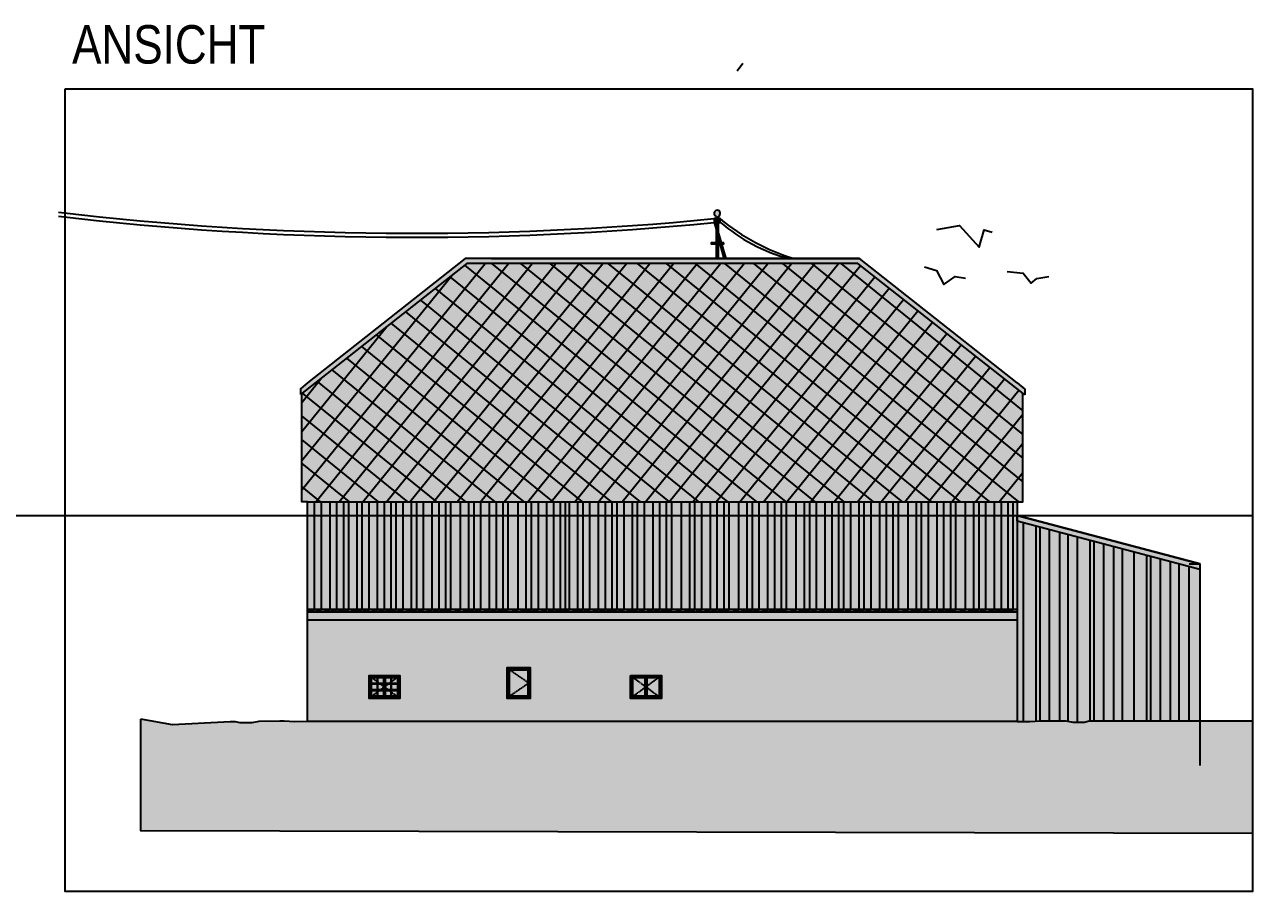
# Model space of a CAD drawing. Header units: metres. Extents: x 2773 to 296211, y -82189 to 61223.
# Drawn here: x 116883 to 148814, y -1969 to 20565 of the extents above; entities that cross this region are included whole.
import ezdxf

# ---------------------------------------------------------------- set-up
doc = ezdxf.new("R2010")
doc.units = ezdxf.units.M
doc.header["$LTSCALE"] = 0.5
doc.linetypes.add('ACAD_ISO03W100', pattern=[30, 12, -18])
doc.linetypes.add('DASHED2', pattern=[9.525, 6.35, -3.175])
doc.layers.add('-help', color=4, linetype='Continuous', plot=False)
doc.layers.add('KON_HL', color=4, linetype='Continuous', plot=False)
for name, color, linetype in [('-höhenlinien', 251, 'ACAD_ISO03W100'), ('AM_6', 7, 'Continuous'), ('KON_013', 3, 'Continuous'), ('KON_025', 1, 'Continuous'), ('KON_050', 5, 'Continuous'), ('KON_SCHRAFF', 1, 'Continuous'), ('KON_STRICHLINIE', 1, 'DASHED2'), ('schnitte', 250, 'Continuous')]:
    doc.layers.add(name, color=color, linetype=linetype)
doc.styles.add('Arial Narrow 3 skalliert', font='ARIALN.TTF', dxfattribs={"height": 3})

msp = doc.modelspace()

# ---------------------------------------------------------------- hatches: boundary and pattern name
at = {"layer": '-höhenlinien', "ltscale": 0.01, "true_color": 0xe8e8e8, "transparency": 33554536}
h = msp.add_hatch(color=254, dxfattribs=at)
h.dxf.hatch_style = 1
h.set_gradient(color1=(188, 182, 179), rotation=270)
h.paths.add_polyline_path([(148814.04, 2457), (144707.39, 2462.32), (144569.71, 2462.32), (144443.44, 2432.52), (144342.59, 2432.52), (144147.04, 2432.52), (143958.5, 2463.61), (143417.07, 2463.61), (143357.48, 2463.61), (143301.4, 2463.61), (143021.51, 2447.76), (142693.33, 2447.76), (124243.33, 2447.76), (123915.17, 2443.67), (123635.1, 2456.04), (123579.02, 2455.34), (123519.44, 2454.6), (122978.05, 2447.86), (122789.91, 2414.42), (122594.38, 2411.99), (122493.54, 2410.73), (122366.9, 2438.96), (122229.24, 2437.25), (120733, 2365.51), (119905.51, 2504.46), (119905.51, -394.91), (148814.04, -465.92)])
at = {"layer": 'KON_025', "true_color": 0x939598, "transparency": 33554607}
h = msp.add_hatch(color=252, dxfattribs=at)
h.dxf.hatch_style = 1
h.paths.add_polyline_path([(134926.85, 15581.24), (134926.85, 14888.48), (134864.27, 14888.48), (134864.27, 15579.38, -4.98700721)])
h.paths.add_polyline_path([(134735.68, 14888.48), (135063.41, 14888.48), (135063.41, 14864.6), (134735.68, 14864.6)])
h.paths.add_polyline_path([(134926.85, 15437.68), (134972.66, 15437.68), (134972.66, 15420.24), (134926.85, 15420.24)], flags=17)
h.paths.add_polyline_path([(134926.85, 15478.36), (134972.66, 15478.36), (134972.66, 15460.92), (134926.85, 15460.92)], flags=17)
h.paths.add_polyline_path([(134926.85, 15522.36), (134972.66, 15522.36), (134972.66, 15504.92), (134926.85, 15504.92)], flags=17)
h.paths.add_polyline_path([(134817.34, 15522.36), (134864.27, 15522.36), (134864.27, 15504.92), (134817.34, 15504.92)], flags=17)
h.paths.add_polyline_path([(134817.34, 15478.36), (134864.27, 15478.36), (134864.27, 15460.92), (134817.34, 15460.92)], flags=17)
h.paths.add_polyline_path([(134817.34, 15437.68), (134864.27, 15437.68), (134864.27, 15420.24), (134817.34, 15420.24)], flags=17)
h.paths.add_polyline_path([(134864.27, 14480.76), (134926.85, 14480.76), (134926.85, 14864.6), (134864.27, 14864.6)])
at = {"layer": 'KON_025', "true_color": 0x736c68, "transparency": 33554656}
h = msp.add_hatch(color=251, dxfattribs=at)
h.dxf.hatch_style = 1
h.paths.add_polyline_path([(134864.27, 14355.76), (134864.27, 14480.76), (138593.33, 14480.76), (142693.33, 11250.76), (142896.47, 11084.78), (142896.47, 10939.01), (138550, 14355.76)])
h.paths.add_polyline_path([(134864.27, 14480.76), (134864.27, 14355.76), (128386.65, 14355.76), (124055.18, 10947.64), (124055.18, 11093.41), (124243.33, 11250.76), (128343.33, 14480.76)])
h = msp.add_hatch(color=251, dxfattribs=at)
h.dxf.hatch_style = 1
h.paths.add_polyline_path([(135001.19, 14306.22), (134926.85, 14306.22), (134926.85, 14355.76), (138550, 14355.76), (142843.33, 10979.46), (142843.33, 8160.76), (134923.33, 8160.76), (124093.33, 8160.76), (124093.33, 10977.65), (128386.65, 14355.76), (134926.85, 14355.76), (134926.85, 14306.22), (135001.19, 14306.22), (135001.19, 13995.34)])
at = {"layer": 'KON_025', "transparency": 33554656}
h = msp.add_hatch(dxfattribs=at)
h.set_pattern_fill('NET', color=256, scale=150, angle=51)
h.set_pattern_definition([(51, (30211.23, 4e-12), (-370.1158, 299.7138), []), (141, (30211.23, 4e-12), (-299.7138, -370.1158), [])])
h.paths.add_polyline_path([(134926.85, 14306.22), (135001.19, 14306.22), (135001.19, 13995.34), (135001.19, 14306.22), (134926.85, 14306.22), (134926.85, 14355.76), (138550, 14355.76), (142843.33, 10979.46), (142843.33, 8160.76), (134923.33, 8160.76), (124093.33, 8160.76), (124093.33, 10977.65), (128386.65, 14355.76), (134926.85, 14355.76)])
at = {"layer": 'KON_025', "true_color": 0x636466, "transparency": 33554544}
h = msp.add_hatch(color=251, dxfattribs=at)
h.dxf.hatch_style = 1
h.paths.add_polyline_path([(142696.21, 8160.76), (124243.33, 8160.76), (124243.33, 7936.92), (142696.21, 7936.92)])
at = {"layer": 'KON_025', "true_color": 0x736c68, "transparency": 33554656}
h = msp.add_hatch(color=251, dxfattribs=at)
h.dxf.hatch_style = 1
h.paths.add_polyline_path([(142696.21, 7805), (142696.21, 7655), (147446.21, 6395.12), (147446.21, 6545.12)])
at = {"layer": 'KON_025', "true_color": 0x636466, "transparency": 33554544}
h = msp.add_hatch(color=251, dxfattribs=at)
h.dxf.hatch_style = 1
h.paths.add_polyline_path([(143021.51, 7568.72), (142696.21, 7655), (142696.21, 2447.76), (143021.51, 2447.76)])
h.paths.add_polyline_path([(143021.51, 7568.72), (143021.51, 7373.04), (147446.21, 6187.44), (147446.21, 6395.12)])
at = {"layer": 'KON_025', "true_color": 0xa48f7a, "transparency": 33554467}
h = msp.add_hatch(color=252, dxfattribs=at)
h.dxf.hatch_style = 1
h.paths.add_polyline_path([(142693.33, 2447.76), (142696.21, 4964.41), (142696.21, 5302.01), (124243.33, 5302.01), (124243.33, 4760.76), (124243.33, 2447.76)])
h.paths.add_polyline_path([(133443.33, 3047.76), (132643.33, 3047.76), (132643.33, 3647.76), (133443.33, 3647.76)], flags=16)
h.paths.add_polyline_path([(130032.3, 3047.76), (129432.3, 3047.76), (129432.3, 3847.76), (130032.3, 3847.76)], flags=16)
h.paths.add_polyline_path([(126643.33, 3047.76), (125843.33, 3047.76), (125843.33, 3647.76), (126643.33, 3647.76)], flags=16)
h.paths.add_polyline_path([(126613.33, 3072.86), (125870.95, 3072.86), (125870.95, 3621.03), (126613.33, 3621.03)], flags=0)
h.paths.add_polyline_path([(126583.33, 3107.76), (125903.33, 3107.76), (125903.33, 3587.76), (126583.33, 3587.76)], flags=0)
h.paths.add_polyline_path([(126049.2, 3447.53), (126069.2, 3447.53), (126069.2, 3587.76), (126049.2, 3587.76)], flags=0)
at = {"layer": 'KON_025', "true_color": 0x636466, "transparency": 33554544}
h = msp.add_hatch(color=251, dxfattribs=at)
h.dxf.hatch_style = 1
h.paths.add_polyline_path([(142696.21, 5302.01), (124243.33, 5302.01), (124243.33, 5078.18), (142696.21, 5078.18)])
at = {"layer": 'KON_SCHRAFF', "true_color": 0x826e59, "transparency": 33554562}
h = msp.add_hatch(color=47, dxfattribs=at)
h.dxf.hatch_style = 1
h.paths.add_polyline_path([(124426.21, 8160.76), (124243.33, 8160.76), (124243.33, 5360.76), (124426.21, 5360.76)])
h.paths.add_polyline_path([(124605.86, 5360.76), (124826.96, 5360.76), (124826.96, 8160.76), (124605.86, 8160.76)])
h.paths.add_polyline_path([(125312.66, 5360.76), (125529.15, 5360.76), (125529.15, 8160.76), (125312.66, 8160.76)])
h.paths.add_polyline_path([(125842.39, 8160.76), (125662.74, 8160.76), (125662.74, 5360.76), (125842.39, 5360.76)])
h.paths.add_polyline_path([(126243.14, 5360.76), (126418.18, 5360.76), (126418.18, 8160.76), (126243.14, 8160.76)])
h.paths.add_polyline_path([(126549.19, 5360.76), (126730.04, 5360.76), (126730.04, 8160.76), (126549.19, 8160.76)])
h.paths.add_polyline_path([(127835.56, 5360.76), (127966.57, 5360.76), (127966.57, 8160.76), (127835.56, 8160.76)])
h.paths.add_polyline_path([(128438.91, 8160.76), (128222.42, 8160.76), (128222.42, 5360.76), (128438.91, 5360.76)])
h.paths.add_polyline_path([(128572.5, 5360.76), (128752.15, 5360.76), (128752.15, 8160.76), (128572.5, 8160.76)])
h.paths.add_polyline_path([(127480.87, 8160.76), (127259.77, 8160.76), (127259.77, 5360.76), (127480.87, 5360.76)])
h.paths.add_polyline_path([(130064.88, 8160.76), (129931.29, 8160.76), (129931.29, 5360.76), (130064.88, 5360.76)])
h.paths.add_polyline_path([(129714.79, 8160.76), (129458.95, 8160.76), (129458.95, 5360.76), (129714.79, 5360.76)])
h.paths.add_polyline_path([(129327.94, 8160.76), (129152.9, 8160.76), (129152.9, 5360.76), (129327.94, 5360.76)])
h.paths.add_polyline_path([(130465.63, 5360.76), (130645.28, 5360.76), (130645.28, 8160.76), (130465.63, 8160.76)])
h.paths.add_polyline_path([(131273.67, 5360.76), (131407.26, 5360.76), (131407.26, 8160.76), (131273.67, 8160.76)])
h.paths.add_polyline_path([(131586.9, 5360.76), (131808.01, 5360.76), (131808.01, 8160.76), (131586.9, 8160.76)])
h.paths.add_polyline_path([(132474.55, 5360.76), (132691.05, 5360.76), (132691.05, 8160.76), (132474.55, 8160.76)])
h.paths.add_polyline_path([(132824.64, 5360.76), (133004.28, 5360.76), (133004.28, 8160.76), (132824.64, 8160.76)])
h.paths.add_polyline_path([(132293.71, 8160.76), (132162.7, 8160.76), (132162.7, 5360.76), (132293.71, 5360.76)])
h.paths.add_polyline_path([(133966.93, 8160.76), (133711.08, 8160.76), (133711.08, 5360.76), (133966.93, 5360.76)])
h.paths.add_polyline_path([(133580.08, 8160.76), (133405.04, 8160.76), (133405.04, 5360.76), (133580.08, 5360.76)])
h.paths.add_polyline_path([(134317.02, 8160.76), (134183.43, 8160.76), (134183.43, 5360.76), (134317.02, 5360.76)])
h.paths.add_polyline_path([(135203.46, 5360.76), (135459.31, 5360.76), (135459.31, 8160.76), (135203.46, 8160.76)])
h.paths.add_polyline_path([(135072.46, 8160.76), (134923.33, 8160.76), (134897.42, 8160.76), (134897.42, 5360.76), (135072.46, 5360.76)])
h.paths.add_polyline_path([(135809.4, 8160.76), (135675.81, 8160.76), (135675.81, 5360.76), (135809.4, 5360.76)])
h.paths.add_polyline_path([(136695.84, 5360.76), (136951.69, 5360.76), (136951.69, 8160.76), (136695.84, 8160.76)])
h.paths.add_polyline_path([(136389.8, 5360.76), (136564.84, 5360.76), (136564.84, 8160.76), (136389.8, 8160.76)])
h.paths.add_polyline_path([(137301.78, 5360.76), (137481.42, 5360.76), (137481.42, 8160.76), (137301.78, 8160.76)])
h.paths.add_polyline_path([(137882.18, 8160.76), (137702.53, 8160.76), (137702.53, 5360.76), (137882.18, 5360.76)])
h.paths.add_polyline_path([(138369.07, 8160.76), (138188.22, 8160.76), (138188.22, 5360.76), (138369.07, 5360.76)])
h.paths.add_polyline_path([(138719.16, 5360.76), (138898.8, 5360.76), (138898.8, 8160.76), (138719.16, 8160.76)])
h.paths.add_polyline_path([(139119.91, 5360.76), (139299.56, 5360.76), (139299.56, 8160.76), (139119.91, 8160.76)])
h.paths.add_polyline_path([(140211.54, 8160.76), (140077.95, 8160.76), (140077.95, 5360.76), (140211.54, 5360.76)])
h.paths.add_polyline_path([(140391.18, 5360.76), (140612.29, 5360.76), (140612.29, 8160.76), (140391.18, 8160.76)])
h.paths.add_polyline_path([(140966.98, 5360.76), (141097.98, 5360.76), (141097.98, 8160.76), (140966.98, 8160.76)])
h.paths.add_polyline_path([(141570.33, 8160.76), (141353.83, 8160.76), (141353.83, 5360.76), (141570.33, 5360.76)])
h.paths.add_polyline_path([(141883.56, 5360.76), (142104.67, 5360.76), (142104.67, 8160.76), (141883.56, 8160.76)])
h.paths.add_polyline_path([(142459.36, 8160.76), (142284.31, 8160.76), (142284.31, 5360.76), (142459.36, 5360.76)])
at = {"layer": 'KON_SCHRAFF', "true_color": 0xc5b7aa}
h = msp.add_hatch(color=9, dxfattribs=at)
h.dxf.hatch_style = 1
h.paths.add_polyline_path([(124605.86, 8160.76), (124426.21, 8160.76), (124426.21, 5360.76), (124605.86, 5360.76)])
h.paths.add_polyline_path([(125312.66, 8160.76), (125181.65, 8160.76), (125181.65, 5360.76), (125312.66, 5360.76)])
h.paths.add_polyline_path([(125662.74, 8160.76), (125529.15, 8160.76), (125529.15, 5360.76), (125662.74, 5360.76)])
h.paths.add_polyline_path([(126063.49, 8160.76), (125842.39, 8160.76), (125842.39, 5360.76), (126063.49, 5360.76)])
h.paths.add_polyline_path([(125006.61, 8160.76), (124826.96, 8160.76), (124826.96, 5360.76), (125006.61, 5360.76)])
h.paths.add_polyline_path([(126946.53, 8160.76), (126730.04, 8160.76), (126730.04, 5360.76), (126946.53, 5360.76)])
h.paths.add_polyline_path([(127660.52, 8160.76), (127480.87, 8160.76), (127480.87, 5360.76), (127660.52, 5360.76)])
h.paths.add_polyline_path([(128222.42, 8160.76), (127966.57, 8160.76), (127966.57, 5360.76), (128222.42, 5360.76)])
h.paths.add_polyline_path([(128973.25, 8160.76), (128752.15, 8160.76), (128752.15, 5360.76), (128973.25, 5360.76)])
h.paths.add_polyline_path([(130820.32, 8160.76), (130645.28, 8160.76), (130645.28, 5360.76), (130820.32, 5360.76)])
h.paths.add_polyline_path([(131057.17, 8160.76), (130951.33, 8160.76), (130951.33, 5360.76), (131057.17, 5360.76)])
h.paths.add_polyline_path([(130244.53, 8160.76), (130064.88, 8160.76), (130064.88, 5360.76), (130244.53, 5360.76)])
h.paths.add_polyline_path([(129458.95, 8160.76), (129327.94, 8160.76), (129327.94, 5360.76), (129458.95, 5360.76)])
h.paths.add_polyline_path([(131987.66, 8160.76), (131808.01, 8160.76), (131808.01, 5360.76), (131987.66, 5360.76)])
h.paths.add_polyline_path([(132474.55, 8160.76), (132293.71, 8160.76), (132293.71, 5360.76), (132474.55, 5360.76)])
h.paths.add_polyline_path([(133225.39, 8160.76), (133004.28, 8160.76), (133004.28, 5360.76), (133225.39, 5360.76)])
h.paths.add_polyline_path([(134496.66, 8160.76), (134317.02, 8160.76), (134317.02, 5360.76), (134496.66, 5360.76)])
h.paths.add_polyline_path([(134897.42, 8160.76), (134717.77, 8160.76), (134717.77, 5360.76), (134897.42, 5360.76)])
h.paths.add_polyline_path([(133711.08, 8160.76), (133580.08, 8160.76), (133580.08, 5360.76), (133711.08, 5360.76)])
h.paths.add_polyline_path([(135989.04, 8160.76), (135809.4, 8160.76), (135809.4, 5360.76), (135989.04, 5360.76)])
h.paths.add_polyline_path([(136389.8, 8160.76), (136210.15, 8160.76), (136210.15, 5360.76), (136389.8, 5360.76)])
h.paths.add_polyline_path([(137168.19, 8160.76), (136951.69, 8160.76), (136951.69, 5360.76), (137168.19, 5360.76)])
h.paths.add_polyline_path([(138057.22, 8160.76), (137882.18, 8160.76), (137882.18, 5360.76), (138057.22, 5360.76)])
h.paths.add_polyline_path([(138719.16, 8160.76), (138585.57, 8160.76), (138585.57, 5360.76), (138719.16, 5360.76)])
h.paths.add_polyline_path([(139605.6, 8160.76), (139474.6, 8160.76), (139474.6, 5360.76), (139605.6, 5360.76)])
h.paths.add_polyline_path([(140077.95, 8160.76), (139861.45, 8160.76), (139861.45, 5360.76), (140077.95, 5360.76)])
h.paths.add_polyline_path([(140966.98, 8160.76), (140791.93, 8160.76), (140791.93, 5360.76), (140966.98, 5360.76)])
h.paths.add_polyline_path([(141703.91, 8160.76), (141570.33, 8160.76), (141570.33, 5360.76), (141703.91, 5360.76)])
h.paths.add_polyline_path([(142284.31, 8160.76), (142104.67, 8160.76), (142104.67, 5360.76), (142284.31, 5360.76)])
h.paths.add_polyline_path([(142696.21, 8160.76), (142590.36, 8160.76), (142590.36, 5360.76), (142696.21, 5360.76)])
at = {"layer": 'KON_SCHRAFF', "true_color": 0x826e59, "transparency": 33554526}
h = msp.add_hatch(color=47, dxfattribs=at)
h.dxf.hatch_style = 1
h.paths.add_polyline_path([(125006.61, 5360.76), (125181.65, 5360.76), (125181.65, 8160.76), (125006.61, 8160.76)])
h.paths.add_polyline_path([(126243.14, 8160.76), (126063.49, 8160.76), (126063.49, 5360.76), (126243.14, 5360.76)])
h.paths.add_polyline_path([(126418.18, 5360.76), (126549.19, 5360.76), (126549.19, 8160.76), (126418.18, 8160.76)])
h.paths.add_polyline_path([(127080.12, 8160.76), (126946.53, 8160.76), (126946.53, 5360.76), (127080.12, 5360.76)])
h.paths.add_polyline_path([(127660.52, 5360.76), (127835.56, 5360.76), (127835.56, 8160.76), (127660.52, 8160.76)])
h.paths.add_polyline_path([(128572.5, 8160.76), (128438.91, 8160.76), (128438.91, 5360.76), (128572.5, 5360.76)])
h.paths.add_polyline_path([(128973.25, 5360.76), (129152.9, 5360.76), (129152.9, 8160.76), (128973.25, 8160.76)])
h.paths.add_polyline_path([(129714.79, 5360.76), (129931.29, 5360.76), (129931.29, 8160.76), (129714.79, 8160.76)])
h.paths.add_polyline_path([(130244.53, 5360.76), (130465.63, 5360.76), (130465.63, 8160.76), (130244.53, 8160.76)])
h.paths.add_polyline_path([(130820.32, 5360.76), (130951.33, 5360.76), (130951.33, 8160.76), (130820.32, 8160.76)])
h.paths.add_polyline_path([(131273.67, 8160.76), (131057.17, 8160.76), (131057.17, 5360.76), (131273.67, 5360.76)])
h.paths.add_polyline_path([(131407.26, 5360.76), (131586.9, 5360.76), (131586.9, 8160.76), (131407.26, 8160.76)])
h.paths.add_polyline_path([(131987.66, 5360.76), (132162.7, 5360.76), (132162.7, 8160.76), (131987.66, 8160.76)])
h.paths.add_polyline_path([(132691.05, 5360.76), (132824.64, 5360.76), (132824.64, 8160.76), (132691.05, 8160.76)])
h.paths.add_polyline_path([(133225.39, 5360.76), (133405.04, 5360.76), (133405.04, 8160.76), (133225.39, 8160.76)])
h.paths.add_polyline_path([(133966.93, 5360.76), (134183.43, 5360.76), (134183.43, 8160.76), (133966.93, 8160.76)])
h.paths.add_polyline_path([(134717.77, 8160.76), (134496.66, 8160.76), (134496.66, 5360.76), (134717.77, 5360.76)])
h.paths.add_polyline_path([(135203.46, 8160.76), (135072.46, 8160.76), (135072.46, 5360.76), (135203.46, 5360.76)])
h.paths.add_polyline_path([(135675.81, 8160.76), (135459.31, 8160.76), (135459.31, 5360.76), (135675.81, 5360.76)])
h.paths.add_polyline_path([(135989.04, 5360.76), (136210.15, 5360.76), (136210.15, 8160.76), (135989.04, 8160.76)])
h.paths.add_polyline_path([(136695.84, 8160.76), (136564.84, 8160.76), (136564.84, 5360.76), (136695.84, 5360.76)])
h.paths.add_polyline_path([(137301.78, 8160.76), (137168.19, 8160.76), (137168.19, 5360.76), (137301.78, 5360.76)])
h.paths.add_polyline_path([(137702.53, 8160.76), (137481.42, 8160.76), (137481.42, 5360.76), (137702.53, 5360.76)])
h.paths.add_polyline_path([(138057.22, 5360.76), (138188.22, 5360.76), (138188.22, 8160.76), (138057.22, 8160.76)])
h.paths.add_polyline_path([(138585.57, 8160.76), (138369.07, 8160.76), (138369.07, 5360.76), (138585.57, 5360.76)])
h.paths.add_polyline_path([(138898.8, 5360.76), (139119.91, 5360.76), (139119.91, 8160.76), (138898.8, 8160.76)])
h.paths.add_polyline_path([(139299.56, 5360.76), (139474.6, 5360.76), (139474.6, 8160.76), (139299.56, 8160.76)])
h.paths.add_polyline_path([(139605.6, 5360.76), (139861.45, 5360.76), (139861.45, 8160.76), (139605.6, 8160.76)])
h.paths.add_polyline_path([(140211.54, 5360.76), (140391.18, 5360.76), (140391.18, 8160.76), (140211.54, 8160.76)])
h.paths.add_polyline_path([(140791.93, 8160.76), (140612.29, 8160.76), (140612.29, 5360.76), (140791.93, 5360.76)])
h.paths.add_polyline_path([(141353.83, 8160.76), (141097.98, 8160.76), (141097.98, 5360.76), (141353.83, 5360.76)])
h.paths.add_polyline_path([(141883.56, 8160.76), (141703.91, 8160.76), (141703.91, 5360.76), (141883.56, 5360.76)])
h.paths.add_polyline_path([(142590.36, 8160.76), (142459.36, 8160.76), (142459.36, 5360.76), (142590.36, 5360.76)])
at = {"layer": 'KON_SCHRAFF', "true_color": 0xc5b7aa}
h = msp.add_hatch(color=9, dxfattribs=at)
h.dxf.hatch_style = 1
h.paths.add_polyline_path([(127259.77, 8160.76), (127080.12, 8160.76), (127080.12, 5360.76), (127259.77, 5360.76)])
at = {"layer": 'KON_SCHRAFF', "true_color": 0x826e59, "transparency": 33554526}
h = msp.add_hatch(color=47, dxfattribs=at)
h.dxf.hatch_style = 1
h.paths.add_polyline_path([(142857.42, 7612.24), (142696.21, 7655), (142696.21, 4964.41), (142693.33, 2447.76), (142857.42, 2447.76)])
h.paths.add_polyline_path([(143803.32, 7361.35), (143539.11, 7431.43), (143539.11, 2463.61), (143803.32, 2463.61)])
h.paths.add_polyline_path([(143293.49, 7496.58), (143189.07, 7524.27), (143189.07, 2457.25), (143293.49, 2463.16)])
h.paths.add_polyline_path([(145209.82, 6988.29), (144945.62, 7058.37), (144945.62, 2462.32), (145209.82, 2462.32)])
h.paths.add_polyline_path([(146173.94, 6732.57), (146069.52, 6760.27), (146069.52, 2462.32), (146173.94, 2462.32)])
h.paths.add_polyline_path([(146683.77, 6597.34), (146419.56, 6667.42), (146419.56, 2462.32), (146683.77, 2462.32)])
h.paths.add_polyline_path([(147168.89, 6468.67), (146904.87, 6538.7), (146904.87, 2462.32), (147168.89, 2462.32)])
at = {"layer": 'KON_SCHRAFF', "true_color": 0xc5b7aa}
h = msp.add_hatch(color=9, dxfattribs=at)
h.dxf.hatch_style = 1
h.paths.add_polyline_path([(143189.07, 6545.12), (142857.42, 6545.12), (142857.42, 2447.76), (143021.51, 2447.76), (143189.07, 2457.25)])
h.paths.add_polyline_path([(143189.07, 7524.27), (142857.42, 7612.24), (142857.42, 6545.12), (143189.07, 6545.12)])
h.paths.add_polyline_path([(144024.42, 7302.71), (143803.32, 7361.35), (143803.32, 6545.12), (144024.42, 6545.12)])
h.paths.add_polyline_path([(144024.42, 6545.12), (143803.32, 6545.12), (143803.32, 2463.61), (143958.5, 2463.61), (144024.42, 2452.74)])
h.paths.add_polyline_path([(144945.62, 6545.12), (144699.99, 6545.12), (144699.99, 2462.32), (144707.39, 2462.32), (144945.62, 2462.32)])
h.paths.add_polyline_path([(144945.62, 7058.37), (144699.99, 7123.52), (144699.99, 6545.12), (144945.62, 6545.12)])
h.paths.add_polyline_path([(145430.92, 6545.12), (145209.82, 6545.12), (145209.82, 2462.32), (145430.92, 2462.32)])
h.paths.add_polyline_path([(145430.92, 6929.65), (145209.82, 6988.29), (145209.82, 6545.12), (145430.92, 6545.12)])
h.paths.add_polyline_path([(146069.52, 6545.12), (145737.86, 6545.12), (145737.86, 2462.32), (146069.52, 2462.32)])
h.paths.add_polyline_path([(146069.52, 6760.27), (145737.86, 6848.24), (145737.86, 6545.12), (146069.52, 6545.12)])
h.paths.add_polyline_path([(146904.87, 6538.7), (146880.68, 6545.12), (146683.77, 6545.12), (146683.77, 2462.32), (146904.87, 2462.32)])
h.paths.add_polyline_path([(146683.77, 6597.34), (146683.77, 6545.12), (146880.68, 6545.12)])
h.paths.add_polyline_path([(147446.21, 6395.12), (147168.89, 6468.67), (147168.89, 2462.32), (147446.21, 2462.32)])
at = {"layer": 'KON_SCHRAFF', "true_color": 0x826e59, "transparency": 33554562}
h = msp.add_hatch(color=47, dxfattribs=at)
h.dxf.hatch_style = 1
h.paths.add_polyline_path([(143539.11, 7431.43), (143293.49, 7496.58), (143293.49, 2463.16), (143301.4, 2463.61), (143357.48, 2463.61), (143417.07, 2463.61), (143539.11, 2463.61)])
h.paths.add_polyline_path([(144263.92, 7239.18), (144024.42, 7302.71), (144024.42, 2452.74), (144147.04, 2432.52), (144263.92, 2432.52)])
h.paths.add_polyline_path([(144699.99, 7123.52), (144595.57, 7151.22), (144595.57, 2462.32), (144699.99, 2462.32)])
h.paths.add_polyline_path([(145737.86, 6848.24), (145430.92, 6929.65), (145430.92, 2462.32), (145737.86, 2462.32)])
h.paths.add_polyline_path([(146419.56, 6667.42), (146173.94, 6732.57), (146173.94, 2462.32), (146419.56, 2462.32)])
at = {"layer": 'KON_SCHRAFF', "true_color": 0x826e59, "transparency": 33554526}
h = msp.add_hatch(color=47, dxfattribs=at)
h.dxf.hatch_style = 1
h.paths.add_polyline_path([(144595.57, 7151.22), (144263.92, 7239.18), (144263.92, 2432.52), (144342.59, 2432.52), (144443.44, 2432.52), (144569.71, 2462.32), (144595.57, 2462.32)])
at = {"layer": 'KON_SCHRAFF', "true_color": 0x826e59, "transparency": 33554585}
h = msp.add_hatch(color=47, dxfattribs=at)
h.dxf.hatch_style = 1
h.paths.add_polyline_path([(142696.21, 5360.76), (124243.33, 5360.76), (124243.33, 5302.01), (142696.21, 5302.01)])
at = {"layer": 'KON_SCHRAFF', "true_color": 0xa48f7a, "transparency": 33554615}
h = msp.add_hatch(color=252, dxfattribs=at)
h.dxf.hatch_style = 1
h.paths.add_polyline_path([(130032.3, 3847.76), (129432.3, 3847.76), (129432.3, 3047.76), (130032.3, 3047.76)])
h.paths.add_polyline_path([(130007.73, 3819.77), (130007.73, 3077.4), (129459.55, 3077.4), (129459.55, 3819.77)], flags=16)
h.paths.add_polyline_path([(129974.45, 3787.4), (129974.45, 3107.4), (129494.45, 3107.4), (129494.45, 3787.4)], flags=0)
h = msp.add_hatch(color=252, dxfattribs=at)
h.dxf.hatch_style = 1
h.paths.add_polyline_path([(125843.33, 3647.76), (125843.33, 3047.76), (126643.33, 3047.76), (126643.33, 3647.76)])
h.paths.add_polyline_path([(126613.33, 3621.03), (126613.33, 3072.86), (125870.95, 3072.86), (125870.95, 3621.03)], flags=16)
h.paths.add_polyline_path([(126583.33, 3587.76), (126583.33, 3107.76), (125903.33, 3107.76), (125903.33, 3587.76)], flags=0)
h.paths.add_polyline_path([(126223.33, 3587.76), (126263.33, 3587.76), (126263.33, 3447.53), (126409.2, 3447.53), (126409.2, 3258.09), (126263.33, 3258.09), (126263.33, 3587.76), (126243.33, 3587.76), (126243.33, 3107.76), (126223.33, 3107.76), (126223.33, 3258.09), (126069.2, 3258.09), (126069.2, 3447.53), (126223.33, 3447.53)], flags=0)
at = {"layer": 'KON_SCHRAFF', "true_color": 0xa48f7a, "transparency": 33554574}
h = msp.add_hatch(color=252, dxfattribs=at)
h.dxf.hatch_style = 1
h.paths.add_polyline_path([(125870.95, 3621.03), (125870.95, 3072.86), (126613.33, 3072.86), (126613.33, 3621.03)])
h.paths.add_polyline_path([(126583.33, 3587.76), (126583.33, 3107.76), (125903.33, 3107.76), (125903.33, 3587.76)], flags=16)
h.paths.add_polyline_path([(126223.33, 3587.76), (126263.33, 3587.76), (126263.33, 3447.53), (126409.2, 3447.53), (126409.2, 3258.09), (126263.33, 3258.09), (126263.33, 3587.76), (126243.33, 3587.76), (126243.33, 3107.76), (126223.33, 3107.76), (126223.33, 3258.09), (126069.2, 3258.09), (126069.2, 3447.53), (126223.33, 3447.53)], flags=0)
at = {"layer": 'KON_SCHRAFF'}
h = msp.add_hatch(color=256, dxfattribs=at)
h.dxf.hatch_style = 1
h.set_gradient(color1=(199, 200, 202), rotation=45, name='CYLINDER')
h.paths.add_polyline_path([(126049.2, 3447.53), (126049.2, 3587.76), (125903.33, 3587.76), (125903.33, 3447.53)])
h.paths.add_polyline_path([(126223.33, 3587.76), (126069.2, 3587.76), (126069.2, 3447.53), (126223.33, 3447.53)])
h.paths.add_polyline_path([(126223.33, 3278.09), (126223.33, 3427.53), (126069.2, 3427.53), (126069.2, 3278.09)])
h.paths.add_polyline_path([(126049.2, 3427.53), (125903.33, 3427.53), (125903.33, 3278.09), (126049.2, 3278.09)])
h.paths.add_polyline_path([(126049.2, 3258.09), (125903.33, 3258.09), (125903.33, 3107.76), (126049.2, 3107.76)])
h.paths.add_polyline_path([(126069.2, 3107.76), (126223.33, 3107.76), (126223.33, 3258.09), (126069.2, 3258.09)])
h.paths.add_polyline_path([(126263.33, 3258.09), (126263.33, 3107.76), (126409.2, 3107.76), (126409.2, 3258.09)])
h.paths.add_polyline_path([(126409.2, 3278.09), (126409.2, 3427.53), (126263.33, 3427.53), (126263.33, 3278.09)])
h.paths.add_polyline_path([(126409.2, 3447.53), (126409.2, 3587.76), (126263.33, 3587.76), (126263.33, 3447.53)])
h.paths.add_polyline_path([(126429.2, 3447.53), (126583.33, 3447.53), (126583.33, 3587.76), (126429.2, 3587.76)])
h.paths.add_polyline_path([(126429.2, 3278.09), (126583.33, 3278.09), (126583.33, 3427.53), (126429.2, 3427.53)])
h.paths.add_polyline_path([(126429.2, 3258.09), (126429.2, 3107.76), (126583.33, 3107.76), (126583.33, 3258.09)])
at = {"layer": 'KON_SCHRAFF', "true_color": 0xa48f7a, "transparency": 33554574}
h = msp.add_hatch(color=252, dxfattribs=at)
h.dxf.hatch_style = 1
h.paths.add_polyline_path([(126069.2, 3587.76), (126049.2, 3587.76), (126049.2, 3107.76), (126069.2, 3107.76)])
h.paths.add_polyline_path([(126049.2, 3447.53), (125903.33, 3447.53), (125903.33, 3427.53), (126049.2, 3427.53)])
h.paths.add_polyline_path([(126223.33, 3447.53), (126069.2, 3447.53), (126069.2, 3427.53), (126223.33, 3427.53)])
h.paths.add_polyline_path([(126049.2, 3278.09), (125903.33, 3278.09), (125903.33, 3258.09), (126049.2, 3258.09)])
h.paths.add_polyline_path([(126223.33, 3278.09), (126069.2, 3278.09), (126069.2, 3258.09), (126223.33, 3258.09)])
h.paths.add_polyline_path([(126263.33, 3587.76), (126243.33, 3587.76), (126243.33, 3107.76), (126263.33, 3107.76)])
h.paths.add_polyline_path([(126243.33, 3587.76), (126223.33, 3587.76), (126223.33, 3107.76), (126243.33, 3107.76)])
h.paths.add_polyline_path([(126409.2, 3447.53), (126263.33, 3447.53), (126263.33, 3427.53), (126409.2, 3427.53)])
h.paths.add_polyline_path([(126429.2, 3587.76), (126409.2, 3587.76), (126409.2, 3107.76), (126429.2, 3107.76)])
h.paths.add_polyline_path([(126583.33, 3447.53), (126429.2, 3447.53), (126429.2, 3427.53), (126583.33, 3427.53)])
h.paths.add_polyline_path([(126583.33, 3278.09), (126429.2, 3278.09), (126429.2, 3258.09), (126583.33, 3258.09)])
h.paths.add_polyline_path([(126409.2, 3278.09), (126263.33, 3278.09), (126263.33, 3258.09), (126409.2, 3258.09)])
h = msp.add_hatch(color=252, dxfattribs=at)
h.dxf.hatch_style = 1
h.paths.add_polyline_path([(130007.73, 3819.77), (129459.55, 3819.77), (129459.55, 3077.4), (130007.73, 3077.4)])
h.paths.add_polyline_path([(129974.45, 3787.4), (129974.45, 3107.4), (129494.45, 3107.4), (129494.45, 3787.4)], flags=16)
at = {"layer": 'KON_SCHRAFF'}
h = msp.add_hatch(color=256, dxfattribs=at)
h.dxf.hatch_style = 1
h.set_gradient(color1=(199, 200, 202), rotation=45, name='CYLINDER')
h.paths.add_polyline_path([(129974.45, 3787.4), (129494.45, 3787.4), (129494.45, 3107.4), (129974.45, 3107.4)])
at = {"layer": 'KON_SCHRAFF', "true_color": 0xa48f7a, "transparency": 33554615}
h = msp.add_hatch(color=252, dxfattribs=at)
h.dxf.hatch_style = 1
h.paths.add_polyline_path([(133443.33, 3647.76), (132643.33, 3647.76), (132643.33, 3047.76), (133443.33, 3047.76)])
h.paths.add_polyline_path([(133413.33, 3621.03), (133413.33, 3072.86), (132670.95, 3072.86), (132670.95, 3621.03)], flags=16)
h.paths.add_polyline_path([(133383.33, 3587.76), (133383.33, 3107.76), (132703.33, 3107.76), (132703.33, 3587.76)], flags=0)
h.paths.add_polyline_path([(133023.33, 3587.76), (133043.33, 3587.76), (133043.33, 3107.76), (133023.33, 3107.76)], flags=0)
at = {"layer": 'KON_SCHRAFF', "true_color": 0xa48f7a, "transparency": 33554574}
h = msp.add_hatch(color=252, dxfattribs=at)
h.dxf.hatch_style = 1
h.paths.add_polyline_path([(132670.95, 3621.03), (132670.95, 3072.86), (133413.33, 3072.86), (133413.33, 3621.03)])
h.paths.add_polyline_path([(133383.33, 3587.76), (133383.33, 3107.76), (132703.33, 3107.76), (132703.33, 3587.76)], flags=16)
h.paths.add_polyline_path([(133023.33, 3587.76), (133043.33, 3587.76), (133043.33, 3107.76), (133023.33, 3107.76)], flags=0)
h.paths.add_polyline_path([(133043.33, 3587.76), (133023.33, 3587.76), (133023.33, 3107.76), (133043.33, 3107.76)], flags=0)
at = {"layer": 'KON_SCHRAFF'}
h = msp.add_hatch(color=256, dxfattribs=at)
h.dxf.hatch_style = 1
h.set_gradient(color1=(199, 200, 202), rotation=45, name='CYLINDER')
h.paths.add_polyline_path([(133023.33, 3587.76), (132703.33, 3587.76), (132703.33, 3107.76), (133023.33, 3107.76)])
h.paths.add_polyline_path([(133383.33, 3587.76), (133063.33, 3587.76), (133063.33, 3107.76), (133383.33, 3107.76)])
at = {"layer": 'KON_SCHRAFF', "true_color": 0xa48f7a, "transparency": 33554574}
h = msp.add_hatch(color=252, dxfattribs=at)
h.dxf.hatch_style = 1
h.paths.add_polyline_path([(133043.33, 3587.76), (133023.33, 3587.76), (133023.33, 3107.76), (133043.33, 3107.76)])
h.paths.add_polyline_path([(133063.33, 3587.76), (133043.33, 3587.76), (133043.33, 3107.76), (133063.33, 3107.76)])

# ---------------------------------------------------------------- linework, layer by layer
at = {"layer": '-help'}
msp.add_lwpolyline([(117935.46, 18893.94), (148814.04, 18893.94), (148814.04, -1969.48), (117935.46, -1969.48)], close=True, dxfattribs=at)
at = {"layer": 'KON_013'}
for points in [[(125870.95, 3621.03), (126613.33, 3621.03), (126613.33, 3072.86), (125870.95, 3072.86)], [(125903.33, 3587.76), (126583.33, 3587.76), (126583.33, 3107.76), (125903.33, 3107.76)], [(130007.73, 3819.77), (130007.73, 3077.4), (129459.55, 3077.4), (129459.55, 3819.77)], [(129974.45, 3787.4), (129974.45, 3107.4), (129494.45, 3107.4), (129494.45, 3787.4)], [(132670.95, 3621.03), (133413.33, 3621.03), (133413.33, 3072.86), (132670.95, 3072.86)], [(132703.33, 3587.76), (133383.33, 3587.76), (133383.33, 3107.76), (132703.33, 3107.76)]]:
    msp.add_lwpolyline(points, close=True, dxfattribs=at)
for points in [[(126049.2, 3587.76), (126049.2, 3107.76), (126069.2, 3107.76), (126069.2, 3587.76)], [(126243.33, 3587.76), (126243.33, 3107.76), (126223.33, 3107.76), (126223.33, 3587.76), (126263.33, 3587.76), (126263.33, 3107.76)], [(126409.2, 3587.76), (126409.2, 3107.76), (126429.2, 3107.76), (126429.2, 3587.76)], [(133043.33, 3587.76), (133043.33, 3107.76), (133023.33, 3107.76), (133023.33, 3587.76), (133063.33, 3587.76), (133063.33, 3107.76)], [(125903.33, 3447.53), (126049.2, 3447.53)], [(125903.33, 3427.53), (126049.2, 3427.53)], [(125903.33, 3278.09), (126049.2, 3278.09)], [(125903.33, 3258.09), (126049.2, 3258.09)], [(126069.2, 3447.53), (126223.33, 3447.53)], [(126069.2, 3427.53), (126223.33, 3427.53)], [(126069.2, 3278.09), (126223.33, 3278.09)], [(126069.2, 3258.09), (126223.33, 3258.09)], [(126263.33, 3447.53), (126409.2, 3447.53)], [(126263.33, 3427.53), (126409.2, 3427.53)], [(126263.33, 3278.09), (126409.2, 3278.09)], [(126263.33, 3258.09), (126409.2, 3258.09)], [(126429.2, 3447.53), (126583.33, 3447.53)], [(126429.2, 3427.53), (126583.33, 3427.53)], [(126429.2, 3278.09), (126583.33, 3278.09)], [(126429.2, 3258.09), (126583.33, 3258.09)]]:
    msp.add_lwpolyline(points, dxfattribs=at)
at = {"layer": 'KON_025'}
for points in [[(124276.21, 5360.76), (124426.21, 5360.76), (124426.21, 8160.76)], [(124455.86, 5360.76), (124605.86, 5360.76), (124605.86, 8160.76)], [(124676.96, 5360.76), (124826.96, 5360.76), (124826.96, 8160.76)], [(124856.61, 5360.76), (125006.61, 5360.76), (125006.61, 8160.76)], [(125031.65, 5360.76), (125181.65, 5360.76), (125181.65, 8160.76)], [(125162.66, 5360.76), (125312.66, 5360.76), (125312.66, 8160.76)], [(125379.15, 5360.76), (125529.15, 5360.76), (125529.15, 8160.76)], [(125512.74, 5360.76), (125662.74, 5360.76), (125662.74, 8160.76)], [(125692.39, 5360.76), (125842.39, 5360.76), (125842.39, 8160.76)], [(125913.49, 5360.76), (126063.49, 5360.76), (126063.49, 8160.76)], [(126093.14, 5360.76), (126243.14, 5360.76), (126243.14, 8160.76)], [(126268.18, 5360.76), (126418.18, 5360.76), (126418.18, 8160.76)], [(126399.19, 5360.76), (126549.19, 5360.76), (126549.19, 8160.76)], [(126580.04, 5360.76), (126730.04, 5360.76), (126730.04, 8160.76)], [(126796.53, 5360.76), (126946.53, 5360.76), (126946.53, 8160.76)], [(126930.12, 5360.76), (127080.12, 5360.76), (127080.12, 8160.76)], [(127109.77, 5360.76), (127259.77, 5360.76), (127259.77, 8160.76)], [(127330.87, 5360.76), (127480.87, 5360.76), (127480.87, 8160.76)], [(127510.52, 5360.76), (127660.52, 5360.76), (127660.52, 8160.76)], [(127685.56, 5360.76), (127835.56, 5360.76), (127835.56, 8160.76)], [(127816.57, 5360.76), (127966.57, 5360.76), (127966.57, 8160.76)], [(128072.42, 5360.76), (128222.42, 5360.76), (128222.42, 8160.76)], [(128288.91, 5360.76), (128438.91, 5360.76), (128438.91, 8160.76)], [(128422.5, 5360.76), (128572.5, 5360.76), (128572.5, 8160.76)], [(128602.15, 5360.76), (128752.15, 5360.76), (128752.15, 8160.76)], [(128823.25, 5360.76), (128973.25, 5360.76), (128973.25, 8160.76)], [(129002.9, 5360.76), (129152.9, 5360.76), (129152.9, 8160.76)], [(129177.94, 5360.76), (129327.94, 5360.76), (129327.94, 8160.76)], [(129308.95, 5360.76), (129458.95, 5360.76), (129458.95, 8160.76)], [(129564.79, 5360.76), (129714.79, 5360.76), (129714.79, 8160.76)], [(129781.29, 5360.76), (129931.29, 5360.76), (129931.29, 8160.76)], [(129914.88, 5360.76), (130064.88, 5360.76), (130064.88, 8160.76)], [(130094.53, 5360.76), (130244.53, 5360.76), (130244.53, 8160.76)], [(130315.63, 5360.76), (130465.63, 5360.76), (130465.63, 8160.76)], [(130495.28, 5360.76), (130645.28, 5360.76), (130645.28, 8160.76)], [(130670.32, 5360.76), (130820.32, 5360.76), (130820.32, 8160.76)], [(130801.33, 5360.76), (130951.33, 5360.76), (130951.33, 8160.76)], [(130907.17, 5360.76), (131057.17, 5360.76), (131057.17, 8160.76)], [(131123.67, 5360.76), (131273.67, 5360.76), (131273.67, 8160.76)], [(131257.26, 5360.76), (131407.26, 5360.76), (131407.26, 8160.76)], [(131436.9, 5360.76), (131586.9, 5360.76), (131586.9, 8160.76)], [(131658.01, 5360.76), (131808.01, 5360.76), (131808.01, 8160.76)], [(131837.66, 5360.76), (131987.66, 5360.76), (131987.66, 8160.76)], [(132012.7, 5360.76), (132162.7, 5360.76), (132162.7, 8160.76)], [(132143.71, 5360.76), (132293.71, 5360.76), (132293.71, 8160.76)], [(132324.55, 5360.76), (132474.55, 5360.76), (132474.55, 8160.76)], [(132541.05, 5360.76), (132691.05, 5360.76), (132691.05, 8160.76)], [(132674.64, 5360.76), (132824.64, 5360.76), (132824.64, 8160.76)], [(132854.28, 5360.76), (133004.28, 5360.76), (133004.28, 8160.76)], [(133075.39, 5360.76), (133225.39, 5360.76), (133225.39, 8160.76)], [(133255.04, 5360.76), (133405.04, 5360.76), (133405.04, 8160.76)], [(133430.08, 5360.76), (133580.08, 5360.76), (133580.08, 8160.76)], [(133561.08, 5360.76), (133711.08, 5360.76), (133711.08, 8160.76)], [(133816.93, 5360.76), (133966.93, 5360.76), (133966.93, 8160.76)], [(134033.43, 5360.76), (134183.43, 5360.76), (134183.43, 8160.76)], [(134167.02, 5360.76), (134317.02, 5360.76), (134317.02, 8160.76)], [(134346.66, 5360.76), (134496.66, 5360.76), (134496.66, 8160.76)], [(134567.77, 5360.76), (134717.77, 5360.76), (134717.77, 8160.76)], [(134747.42, 5360.76), (134897.42, 5360.76), (134897.42, 8160.76)], [(134922.46, 5360.76), (135072.46, 5360.76), (135072.46, 8160.76)], [(135053.46, 5360.76), (135203.46, 5360.76), (135203.46, 8160.76)], [(135309.31, 5360.76), (135459.31, 5360.76), (135459.31, 8160.76)], [(135525.81, 5360.76), (135675.81, 5360.76), (135675.81, 8160.76)], [(135659.4, 5360.76), (135809.4, 5360.76), (135809.4, 8160.76)], [(135839.04, 5360.76), (135989.04, 5360.76), (135989.04, 8160.76)], [(136060.15, 5360.76), (136210.15, 5360.76), (136210.15, 8160.76)], [(136239.8, 5360.76), (136389.8, 5360.76), (136389.8, 8160.76)], [(136414.84, 5360.76), (136564.84, 5360.76), (136564.84, 8160.76)], [(136545.84, 5360.76), (136695.84, 5360.76), (136695.84, 8160.76)], [(136801.69, 5360.76), (136951.69, 5360.76), (136951.69, 8160.76)], [(137018.19, 5360.76), (137168.19, 5360.76), (137168.19, 8160.76)], [(137151.78, 5360.76), (137301.78, 5360.76), (137301.78, 8160.76)], [(137331.42, 5360.76), (137481.42, 5360.76), (137481.42, 8160.76)], [(137552.53, 5360.76), (137702.53, 5360.76), (137702.53, 8160.76)], [(137732.18, 5360.76), (137882.18, 5360.76), (137882.18, 8160.76)], [(137907.22, 5360.76), (138057.22, 5360.76), (138057.22, 8160.76)], [(138038.22, 5360.76), (138188.22, 5360.76), (138188.22, 8160.76)], [(138219.07, 5360.76), (138369.07, 5360.76), (138369.07, 8160.76)], [(138435.57, 5360.76), (138585.57, 5360.76), (138585.57, 8160.76)], [(138569.16, 5360.76), (138719.16, 5360.76), (138719.16, 8160.76)], [(138748.8, 5360.76), (138898.8, 5360.76), (138898.8, 8160.76)], [(138969.91, 5360.76), (139119.91, 5360.76), (139119.91, 8160.76)], [(139149.56, 5360.76), (139299.56, 5360.76), (139299.56, 8160.76)], [(139324.6, 5360.76), (139474.6, 5360.76), (139474.6, 8160.76)], [(139455.6, 5360.76), (139605.6, 5360.76), (139605.6, 8160.76)], [(139711.45, 5360.76), (139861.45, 5360.76), (139861.45, 8160.76)], [(139927.95, 5360.76), (140077.95, 5360.76), (140077.95, 8160.76)], [(140061.54, 5360.76), (140211.54, 5360.76), (140211.54, 8160.76)], [(140241.18, 5360.76), (140391.18, 5360.76), (140391.18, 8160.76)], [(140462.29, 5360.76), (140612.29, 5360.76), (140612.29, 8160.76)], [(140641.93, 5360.76), (140791.93, 5360.76), (140791.93, 8160.76)], [(140816.98, 5360.76), (140966.98, 5360.76), (140966.98, 8160.76)], [(140947.98, 5360.76), (141097.98, 5360.76), (141097.98, 8160.76)], [(141203.83, 5360.76), (141353.83, 5360.76), (141353.83, 8160.76)], [(141420.33, 5360.76), (141570.33, 5360.76), (141570.33, 8160.76)], [(141553.91, 5360.76), (141703.91, 5360.76), (141703.91, 8160.76)], [(141733.56, 5360.76), (141883.56, 5360.76), (141883.56, 8160.76)], [(141954.67, 5360.76), (142104.67, 5360.76), (142104.67, 8160.76)], [(142134.31, 5360.76), (142284.31, 5360.76), (142284.31, 8160.76)], [(142309.36, 5360.76), (142459.36, 5360.76), (142459.36, 8160.76)], [(142440.36, 5360.76), (142590.36, 5360.76), (142590.36, 8160.76)], [(142696.21, 7655), (142696.21, 7805), (147446.21, 6545.12), (147446.21, 6395.12), (142696.21, 7655)], [(124243.33, 7360.76), (124243.33, 7610.76)], [(124243.33, 7110.76), (124243.33, 7360.76)], [(142857.42, 2447.76), (142857.42, 7612.24)], [(143189.07, 2447.76), (143189.07, 7524.27)], [(143293.49, 2447.76), (143293.49, 7496.58)], [(143539.11, 2447.76), (143539.11, 7431.43)], [(143803.32, 2447.76), (143803.32, 7361.35)], [(124243.33, 6860.76), (124243.33, 7110.76)], [(144024.42, 2447.76), (144024.42, 7302.71)], [(144263.92, 2432.52), (144263.92, 7239.18)], [(144595.57, 2447.76), (144595.57, 7151.22)], [(144699.99, 2447.76), (144699.99, 7123.52)], [(144945.62, 2447.76), (144945.62, 7058.37)], [(124243.33, 6610.76), (124243.33, 6860.76)], [(145209.82, 2447.76), (145209.82, 6988.29)], [(145430.92, 2447.76), (145430.92, 6929.65)], [(145737.86, 2447.76), (145737.86, 6848.24)], [(146069.52, 2447.76), (146069.52, 6760.27)], [(146173.94, 2447.76), (146173.94, 6732.57)], [(124243.33, 6360.76), (124243.33, 6610.76)], [(146419.56, 2447.76), (146419.56, 6667.42)], [(146683.77, 2447.76), (146683.77, 6597.34)], [(146904.87, 2447.76), (146904.87, 6545.12)], [(147168.89, 2447.76), (147168.89, 6468.67)], [(147446.21, 6395.12), (147446.21, 2462.32)], [(124243.33, 6110.76), (124243.33, 6360.76)], [(124243.33, 5860.76), (124243.33, 6110.76)], [(124243.33, 5610.76), (124243.33, 5860.76)]]:
    msp.add_lwpolyline(points, dxfattribs=at)
at = {"layer": 'KON_050'}
for points in [[(134864.27, 14480.76), (128343.33, 14480.76), (124243.33, 11250.76)], [(142693.33, 11250.76), (142693.33, 11250.76), (138593.33, 14480.76), (134926.85, 14480.76)], [(134864.27, 14355.76), (128386.65, 14355.76), (124055.18, 10947.64)], [(142896.47, 10939.01), (142896.47, 10939.01), (138550, 14355.76), (134864.27, 14355.76)], [(124243.33, 11250.76), (124055.18, 11093.41), (124055.18, 10947.64)], [(142693.33, 11250.76), (142896.47, 11084.78), (142896.47, 10939.01)], [(124243.33, 8160.76), (124093.33, 8160.76), (124093.33, 10977.65)], [(142693.33, 8160.76), (142843.33, 8160.76), (142843.33, 10979.46)], [(124243.33, 4760.76), (124243.33, 8160.76), (134923.33, 8160.76)], [(142696.21, 8160.76), (142696.21, 4964.41)], [(142696.21, 5360.76), (124243.33, 5360.76)], [(142696.21, 5302.01), (124243.33, 5302.01)], [(142696.21, 4964.41), (142693.33, 2447.76), (124243.33, 2447.76), (124243.33, 4760.76)]]:
    msp.add_lwpolyline(points, dxfattribs=at)
for points in [[(129432.3, 3847.76), (130032.3, 3847.76), (130032.3, 3047.76), (129432.3, 3047.76)], [(125843.33, 3647.76), (126643.33, 3647.76), (126643.33, 3047.76), (125843.33, 3047.76)], [(132643.33, 3647.76), (133443.33, 3647.76), (133443.33, 3047.76), (132643.33, 3047.76)]]:
    msp.add_lwpolyline(points, close=True, dxfattribs=at)
at = {"layer": 'KON_HL'}
for points in [[(129026.8, 14480.76), (134864.27, 14480.76)], [(134926.85, 14480.76), (138593.33, 14480.76)], [(124243.33, 5360.76), (124243.33, 8160.76), (134923.33, 8160.76)], [(36762.82, 7805), (148812.18, 7805)], [(147446.21, 6545.12), (142696.21, 7805)], [(147446.21, 6395.12), (142696.21, 7655)], [(147168.89, 6545.12), (147446.21, 6545.12), (147446.21, 1300.76)], [(125843.33, 3047.76), (125843.33, 3647.76), (126643.33, 3647.76)]]:
    msp.add_lwpolyline(points, dxfattribs=at)
for points in [[(124243.33, 5302.01), (142696.21, 5302.01), (142696.21, 5078.18), (124243.33, 5078.18)], [(129432.3, 3047.76), (129432.3, 3847.76), (130032.3, 3847.76), (130032.3, 3047.76)], [(125843.33, 3647.76), (126643.33, 3647.76), (126643.33, 3047.76), (125843.33, 3047.76)], [(132643.33, 3647.76), (133443.33, 3647.76), (133443.33, 3047.76), (132643.33, 3047.76)]]:
    msp.add_lwpolyline(points, close=True, dxfattribs=at)
at = {"layer": 'KON_SCHRAFF'}
for points in [[(135411.27, 19363.4), (135564.09, 19557.69)], [(134864.27, 15522.36), (134817.34, 15522.36), (134817.34, 15504.92), (134864.27, 15504.92)], [(134817.34, 15504.92), (134825.13, 15478.36)], [(134864.27, 15478.36), (134817.34, 15478.36), (134817.34, 15460.92), (134864.27, 15460.92)], [(134864.27, 15437.68), (134817.34, 15437.68), (134817.34, 15420.24), (134864.27, 15420.24)], [(134817.34, 15420.24), (134864.27, 15245.1)], [(134830.25, 15460.92), (134837.08, 15437.68)], [(134842.19, 15420.24), (134864.27, 15345.04)], [(134864.27, 15579.38), (134864.27, 14888.48)], [(134926.85, 14888.48), (134926.85, 15581.24)], [(134926.85, 15504.92), (134972.66, 15504.92), (134972.66, 15522.36), (134926.85, 15522.36)], [(134926.85, 15460.92), (134972.66, 15460.92), (134972.66, 15478.36), (134926.85, 15478.36)], [(134926.85, 15420.24), (134972.66, 15420.24), (134972.66, 15437.68), (134926.85, 15437.68)], [(134926.85, 15131.84), (134998.28, 14888.48)], [(134926.85, 15011.54), (134959.82, 14888.48)], [(134864.27, 14864.6), (134864.27, 14480.76)], [(134926.85, 14480.76), (134926.85, 14864.6)], [(134966.22, 14864.6), (135069.07, 14480.76)], [(135005.29, 14864.6), (135117.96, 14480.76)], [(134864.27, 14480.76), (134926.85, 14480.76)], [(134923.33, 8160.76), (142843.33, 8160.76)], [(148814.04, 2457), (148814.04, -465.92), (119905.51, -394.91), (119905.51, 2504.46)], [(124243.33, 2447.76), (123915.17, 2443.67), (123635.1, 2456.04), (123579.02, 2455.34), (123519.44, 2454.6), (122978.05, 2447.86), (122789.91, 2414.42), (122594.38, 2411.99), (122493.54, 2410.73), (122366.9, 2438.96), (122229.24, 2437.25), (120733, 2365.51), (119905.51, 2504.46)], [(142693.33, 2447.76), (143021.51, 2447.76), (143301.4, 2463.61), (143357.48, 2463.61), (143417.07, 2463.61), (143958.5, 2463.61), (144147.04, 2432.52), (144342.59, 2432.52), (144443.44, 2432.52), (144569.71, 2462.32), (144707.39, 2462.32), (148814.04, 2462.32)]]:
    msp.add_lwpolyline(points, dxfattribs=at)
msp.add_lwpolyline([(135063.41, 14888.48), (134735.68, 14888.48), (134735.68, 14864.6), (135063.41, 14864.6)], close=True, dxfattribs=at)
for centre, radius, start, end in [((127050.51, 94006.14), 78867.15, 263.2392024, 275.6516404), ((134893.33, 15655.19), 81.2, 294.383822, 249.029277), ((127050.51, 93904.02), 78867.15, 263.2392024, 275.6516404), ((138453.33, 19704.03), 5447.43, 230.28585, 253.506372), ((137950.68, 18883.94), 4561.31, 229.240242, 254.869348)]:
    msp.add_arc(centre, radius, start, end, dxfattribs=at)
at = {"layer": 'KON_STRICHLINIE'}
for points in [[(125870.95, 3621.03), (126242.14, 3346.94), (125870.95, 3072.86)], [(126613.33, 3621.03), (126243.33, 3347.76), (126613.33, 3072.86)], [(129459.55, 3819.77), (129998.92, 3448.59), (129459.55, 3077.4)], [(132670.95, 3621.03), (133042.14, 3346.94), (132670.95, 3072.86)], [(133413.33, 3621.03), (133043.33, 3347.76), (133413.33, 3072.86)]]:
    msp.add_lwpolyline(points, dxfattribs=at)
at = {"layer": 'schnitte'}
for points in [[(140606.19, 15241.47), (141193.24, 15339.24), (141706.93, 14777.07), (141836.26, 15228.35), (142042.9, 15169.12)], [(140282.1, 14270.98), (140594.28, 14171.44), (140790.27, 13804.24), (141084.25, 14016.4), (141353.75, 13975.6)], [(142435.18, 14148.41), (142847.82, 14098.85), (143057.06, 13839.31), (143208.04, 13961.03), (143518.81, 14019.55)]]:
    msp.add_lwpolyline(points, dxfattribs=at)

# ---------------------------------------------------------------- texts
at = {"layer": 'AM_6', "insert": (118118.53, 20550.55), "char_height": 1000, "width": 8521.8574, "attachment_point": 1, "style": 'Arial Narrow 3 skalliert'}
msp.add_mtext('ANSICHT', dxfattribs=at)

doc.saveas('drawing.dxf')
